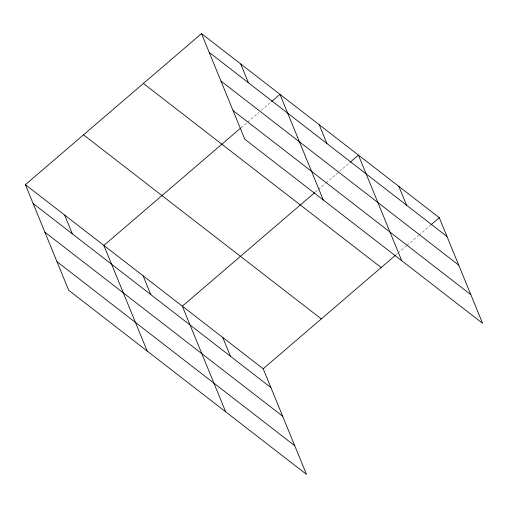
<?xml version="1.0" encoding="UTF-8"?>
<svg xmlns="http://www.w3.org/2000/svg" width="508" height="508" viewBox="0 0 508 508"><rect width="100%" height="100%" fill="white"/><g stroke="black" fill="none" stroke-linecap="round" stroke-linejoin="round"><path stroke-width="0.38" stroke-dasharray="2.54 1.91" d="M241.027 127.768L247.015 122.625M247.612 122.111L258.997 112.344M261.391 110.293L270.98 102.07M315.303 192.113L317.697 190.056M318.294 189.541L325.482 183.375M326.085 182.861L349.447 162.82M396.145 254.705L397.345 253.676M397.942 253.162L406.33 245.967M406.933 245.453L418.313 235.687M418.916 235.172L430.295 225.406"/><path stroke-width="0.76" d="M25.4 184.677L263.188 368.77L306.502 474.389L68.72 290.303L25.4 184.677L201.498 33.611L439.28 217.697L482.6 323.323L244.812 139.23L201.498 33.611M240.424 128.283L103.867 245.428L147.187 351.053M271.577 101.556L279.965 94.361L323.285 199.981M314.7 192.627L182.34 306.178L225.66 411.798M350.05 162.306L358.432 155.111L401.752 260.731M263.188 368.77L395.548 255.219M430.892 224.898L439.28 217.697M209.207 52.407L446.989 236.499M220.955 81.058L458.743 265.151M233.064 110.579L470.853 294.672M143.383 83.464L381.171 267.551M83.509 134.83L321.297 318.916M33.109 203.479L270.897 387.572M44.863 232.131L282.645 416.223M56.966 261.652L294.754 445.738M398.856 186.404L406.571 205.207M319.202 124.733L326.911 143.535M240.729 63.983L248.444 82.785M222.764 337.477L230.473 356.273M143.104 275.806L150.812 294.602M64.637 215.055L72.346 233.858"/></g></svg>
